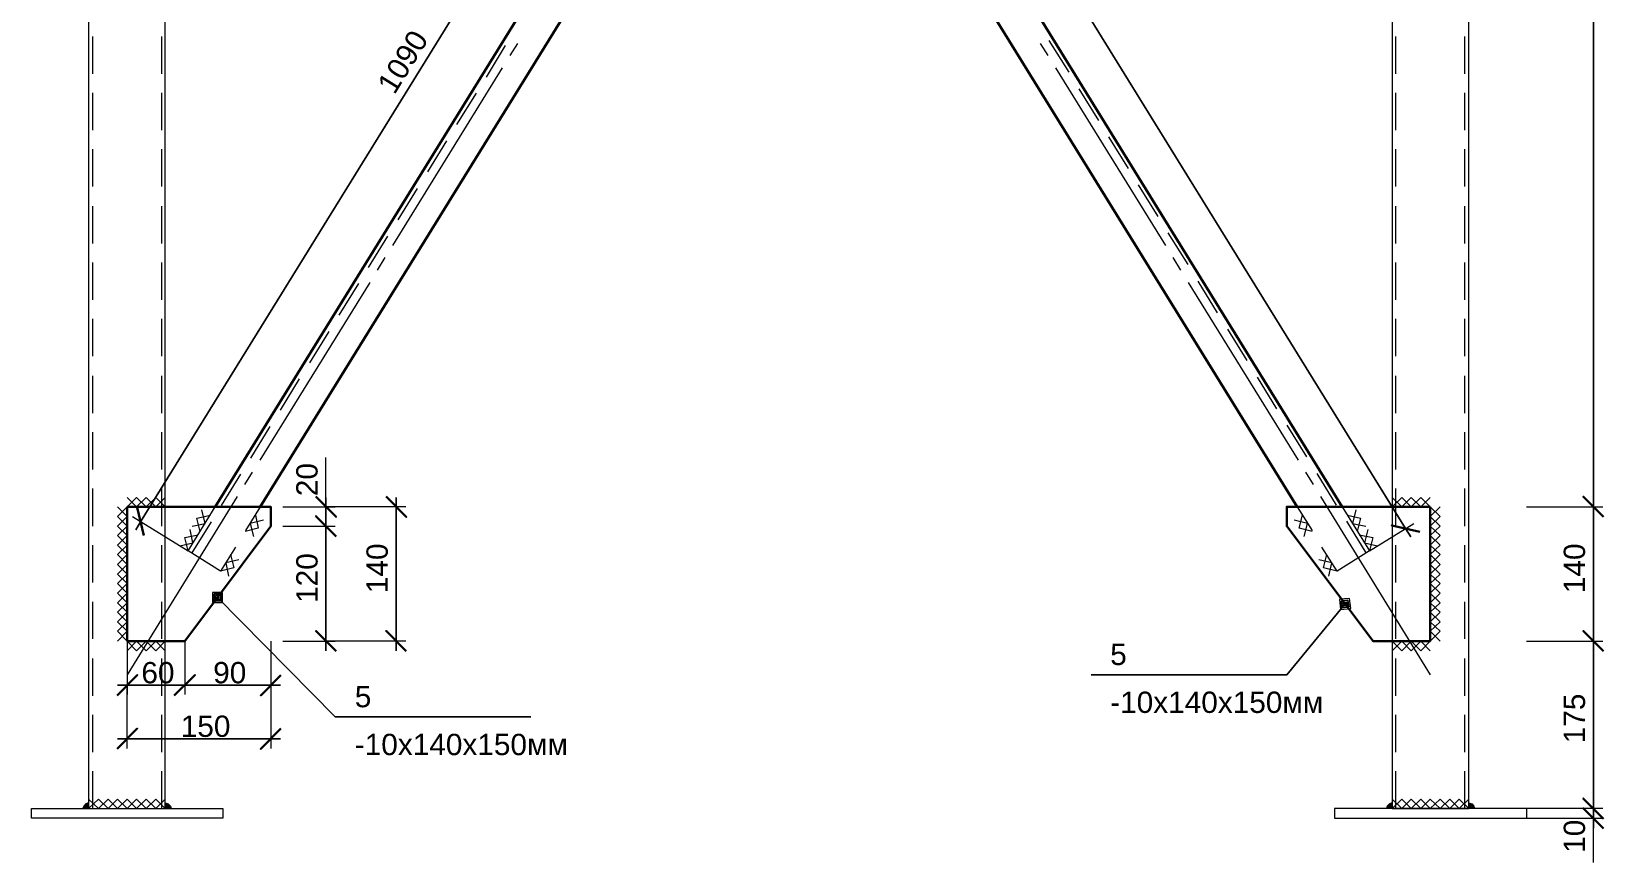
# Model space of a CAD drawing. Header units: millimetres. Extents: x -208979 to 31, y -109229 to 48340.
# Drawn here: x -21059 to -19419, y -10005 to -9138 of the extents above; entities that cross this region are included whole.
import ezdxf

# ---------------------------------------------------------------- set-up
doc = ezdxf.new("R2010")
doc.units = ezdxf.units.MM
doc.layers.add('PDF _Геометрия', color=7, linetype='Continuous')
doc.layers.add('PDF _Текст', color=7, linetype='Continuous')
doc.layers.add('PDF _Сплошная заливка', color=7, linetype='Continuous', true_color=0xffffff)
doc.styles.add('PDF Arial', font='arial.ttf')

msp = doc.modelspace()

# ---------------------------------------------------------------- hatches: boundary and pattern name
at = {"layer": 'PDF _Сплошная заливка', "lineweight": 100, "transparency": 33554559}
for points in [[(-21004.978, -9947.068), (-21005.402, -9948.338), (-21005.402, -9949.185), (-20999.474, -9949.185), (-20999.474, -9943.257), (-20999.897, -9943.257), (-21002.438, -9944.104), (-21003.285, -9944.951), (-21004.131, -9945.374), (-21004.555, -9946.644)], [(-20913.525, -9947.068), (-20913.948, -9946.644), (-20914.371, -9946.644), (-20914.371, -9945.798), (-20914.795, -9945.374), (-20915.642, -9944.951), (-20916.488, -9944.104), (-20917.335, -9943.681), (-20918.605, -9943.257), (-20919.452, -9943.257), (-20919.452, -9949.185), (-20913.525, -9949.185)], [(-19644.605, -9946.644), (-19645.029, -9947.915), (-19645.029, -9949.185), (-19639.101, -9949.185), (-19639.101, -9943.257), (-19639.948, -9943.257), (-19641.218, -9943.681), (-19642.912, -9944.527), (-19643.759, -9945.374), (-19644.182, -9946.221)], [(-19553.152, -9947.915), (-19553.575, -9947.915), (-19553.575, -9946.644), (-19555.692, -9944.527), (-19556.539, -9944.104), (-19556.962, -9943.681), (-19558.233, -9943.257), (-19559.079, -9943.257), (-19559.079, -9949.185), (-19553.152, -9949.185)]]:
    msp.add_hatch(color=1, dxfattribs=at).paths.add_polyline_path(points)

# ---------------------------------------------------------------- linework, layer by layer
at = {"layer": 'PDF _Геометрия', "lineweight": 13}
for points in [[(-19625.129, -9657.041), (-19619.625, -9665.509), (-19625.129, -9657.041), (-20824.188, -7717.462), (-20829.269, -7708.994), (-20824.188, -7717.462)], [(-20372.001, -8722.605), (-20366.92, -8713.714), (-20372.001, -8722.605), (-20945.279, -9649.843), (-20950.36, -9658.311), (-20945.279, -9649.843)], [(-20751.787, -9634.178), (-20751.787, -9624.44), (-20751.787, -9634.178), (-20751.787, -9654.501), (-20751.787, -9664.239), (-20751.787, -9654.501)], [(-20678.54, -9634.178), (-20678.54, -9624.44), (-20678.54, -9634.178), (-20678.54, -9774.322), (-20678.54, -9784.483), (-20678.54, -9774.322)], [(-19429.097, -9644.339), (-19429.097, -9634.178), (-19429.097, -9624.44), (-19429.097, -9634.178)], [(-20859.753, -9734.099), (-20861.447, -9732.406), (-20868.645, -9732.406), (-20868.645, -9725.208), (-20861.447, -9725.208), (-20861.447, -9732.406), (-20863.564, -9730.712), (-20866.951, -9730.712), (-20866.951, -9726.902), (-20863.564, -9726.902), (-20863.564, -9730.712), (-20861.447, -9732.406), (-20861.447, -9725.208), (-20868.645, -9725.208), (-20868.645, -9732.406), (-20861.447, -9732.406), (-20859.753, -9734.099), (-20859.753, -9723.514), (-20870.338, -9723.514), (-20870.338, -9734.099)], [(-20863.564, -9730.712), (-20863.564, -9726.902), (-20866.951, -9726.902), (-20866.951, -9730.712)], [(-20537.972, -9853.497), (-20742.049, -9853.497), (-20865.257, -9728.595), (-20742.049, -9853.497)], [(-19953.261, -9809.464), (-19749.184, -9809.464), (-19688.215, -9735.37), (-19749.184, -9809.464)], [(-19692.873, -9741.297), (-19691.602, -9739.603), (-19692.026, -9732.406), (-19685.252, -9731.559), (-19684.405, -9738.757), (-19691.602, -9739.603), (-19689.909, -9737.486), (-19690.332, -9734.099), (-19686.522, -9733.676), (-19686.098, -9737.063), (-19689.909, -9737.486), (-19691.602, -9739.603), (-19684.405, -9738.757), (-19685.252, -9731.559), (-19692.026, -9732.406), (-19691.602, -9739.603), (-19692.873, -9741.297), (-19682.288, -9740.45), (-19683.558, -9729.865), (-19694.143, -9730.712)], [(-19689.909, -9737.486), (-19686.098, -9737.063), (-19686.522, -9733.676), (-19690.332, -9734.099)], [(-19429.097, -9784.483), (-19429.097, -9774.322)], [(-20809.369, -9876.361), (-20799.208, -9876.361), (-20809.369, -9876.361), (-20959.251, -9876.361), (-20969.413, -9876.361), (-20959.251, -9876.361)], [(-19429.097, -9939.447), (-19429.097, -9949.185)], [(-20859.33, -9959.346), (-21059.173, -9959.346), (-21059.173, -9949.185), (-20859.33, -9949.185)]]:
    msp.add_lwpolyline(points, close=True, dxfattribs=at)
for points in [[(-20999.474, -7808.916), (-20989.313, -7819.077), (-20999.474, -7808.916), (-20999.474, -9949.185), (-20919.452, -9949.185)], [(-20999.474, -9949.185), (-20989.313, -9939.447), (-20979.151, -9949.185), (-20969.413, -9939.447), (-20959.251, -9949.185), (-20949.513, -9939.447), (-20939.352, -9949.185), (-20929.19, -9939.447), (-20919.452, -9949.185), (-20919.452, -7808.916)], [(-19639.101, -7808.916), (-19639.101, -9949.185), (-19559.079, -9949.185), (-19559.079, -7808.916)], [(-19429.097, -10005.496), (-19429.097, -9960.193), (-19429.097, -9959.346), (-19429.097, -9949.185), (-19429.097, -9774.322), (-19429.097, -9764.16), (-19429.097, -9774.322), (-19429.097, -9634.178), (-19429.097, -7799.178)], [(-19429.097, -7799.178), (-19429.097, -9634.178), (-19429.097, -9774.322), (-19429.097, -9949.185), (-19429.097, -9959.346), (-19429.097, -9969.508), (-19429.097, -9959.346), (-19429.097, -9949.185), (-19429.097, -9959.346)], [(-20995.24, -9182.414), (-20995.24, -9143.461)], [(-20923.263, -9182.414), (-20923.263, -9143.461)], [(-20564.646, -9152.776), (-20584.546, -9185.801)], [(-19997.295, -9147.695), (-19976.548, -9180.72)], [(-19635.291, -9182.414), (-19635.291, -9143.461)], [(-19563.313, -9182.414), (-19563.313, -9143.461)], [(-20995.24, -9241.266), (-20995.24, -9202.313)], [(-20923.263, -9241.266), (-20923.263, -9202.313)], [(-20595.13, -9202.737), (-20615.453, -9235.338)], [(-19965.963, -9198.079), (-19945.64, -9231.104)], [(-19635.291, -9241.266), (-19635.291, -9202.313)], [(-19563.313, -9241.266), (-19563.313, -9202.313)], [(-20626.038, -9252.274), (-20645.938, -9284.876)], [(-19935.055, -9248.04), (-19914.732, -9281.065)], [(-20995.24, -9300.118), (-20995.24, -9261.166)], [(-20923.263, -9300.118), (-20923.263, -9261.166)], [(-19635.291, -9300.118), (-19635.291, -9261.166)], [(-19563.313, -9300.118), (-19563.313, -9261.166)], [(-20656.523, -9302.235), (-20676.846, -9334.836)], [(-19904.147, -9298.424), (-19883.824, -9331.449)], [(-20995.24, -9359.393), (-20995.24, -9320.441)], [(-20923.263, -9359.393), (-20923.263, -9320.441)], [(-19635.291, -9359.393), (-19635.291, -9320.441)], [(-19563.313, -9359.393), (-19563.313, -9320.441)], [(-19873.24, -9348.385), (-19852.493, -9381.41)], [(-20687.431, -9351.772), (-20707.754, -9384.374)], [(-20995.24, -9418.246), (-20995.24, -9379.293)], [(-20923.263, -9418.246), (-20923.263, -9379.293)], [(-19635.291, -9418.246), (-19635.291, -9379.293)], [(-19563.313, -9418.246), (-19563.313, -9379.293)], [(-19841.908, -9398.769), (-19821.585, -9431.794)], [(-20717.915, -9401.31), (-20738.238, -9434.335)], [(-20995.24, -9477.098), (-20995.24, -9438.145)], [(-20923.263, -9477.098), (-20923.263, -9438.145)], [(-19811, -9448.73), (-19790.677, -9481.755)], [(-19635.291, -9477.098), (-19635.291, -9438.145)], [(-19563.313, -9477.098), (-19563.313, -9438.145)], [(-20748.823, -9451.27), (-20769.146, -9483.872)], [(-20995.24, -9536.373), (-20995.24, -9497.421)], [(-20923.263, -9536.373), (-20923.263, -9497.421)], [(-19780.092, -9499.114), (-19759.769, -9532.139)], [(-19635.291, -9536.373), (-19635.291, -9497.421)], [(-19563.313, -9536.373), (-19563.313, -9497.421)], [(-20779.731, -9500.808), (-20799.631, -9533.409)], [(-20995.24, -9595.225), (-20995.24, -9556.273)], [(-20923.263, -9595.225), (-20923.263, -9556.273)], [(-20810.216, -9550.345), (-20830.539, -9583.37)], [(-19749.184, -9549.075), (-19728.438, -9582.1)], [(-19635.291, -9595.225), (-19635.291, -9556.273)], [(-19563.313, -9595.225), (-19563.313, -9556.273)], [(-20668.378, -9634.178), (-20751.787, -9634.178), (-20751.787, -9633.331), (-20751.787, -9582.947)], [(-20841.124, -9600.306), (-20861.023, -9632.908)], [(-19717.853, -9599.459), (-19697.53, -9632.484)], [(-20995.24, -9654.501), (-20995.24, -9615.125)], [(-20919.452, -9774.322), (-20929.19, -9784.483), (-20939.352, -9774.322), (-20949.513, -9784.483), (-20959.251, -9774.322), (-20969.413, -9764.16), (-20959.251, -9754.422), (-20969.413, -9744.261), (-20959.251, -9734.523), (-20969.413, -9724.361), (-20959.251, -9714.2), (-20969.413, -9704.462), (-20959.251, -9694.3), (-20969.413, -9684.139), (-20959.251, -9674.4), (-20969.413, -9664.239), (-20959.251, -9654.501), (-20969.413, -9644.339), (-20959.251, -9634.178), (-20949.513, -9624.44), (-20939.352, -9634.178), (-20929.19, -9624.44), (-20919.452, -9634.178)], [(-20959.251, -9624.44), (-20949.513, -9634.178), (-20939.352, -9624.44), (-20929.19, -9634.178), (-20919.452, -9624.44)], [(-20923.263, -9654.501), (-20923.263, -9615.125)], [(-19639.101, -9624.44), (-19628.94, -9634.178), (-19619.202, -9624.44), (-19609.04, -9634.178), (-19599.302, -9624.44)], [(-19639.101, -9634.178), (-19628.94, -9624.44), (-19619.202, -9634.178), (-19609.04, -9624.44), (-19599.302, -9634.178), (-19589.141, -9644.339), (-19599.302, -9654.501), (-19589.141, -9664.239), (-19599.302, -9674.4), (-19589.141, -9684.139), (-19599.302, -9694.3), (-19589.141, -9704.462), (-19599.302, -9714.2), (-19589.141, -9724.361), (-19599.302, -9734.523), (-19589.141, -9744.261), (-19599.302, -9754.422), (-19589.141, -9764.16), (-19599.302, -9774.322), (-19609.04, -9784.483), (-19619.202, -9774.322), (-19628.94, -9784.483), (-19639.101, -9774.322)], [(-19635.291, -9654.501), (-19635.291, -9615.125)], [(-19563.313, -9654.501), (-19563.313, -9615.125)], [(-20969.413, -9774.322), (-20959.251, -9764.16), (-20969.413, -9754.422), (-20959.251, -9744.261), (-20969.413, -9734.523), (-20959.251, -9724.361), (-20969.413, -9714.2), (-20959.251, -9704.462), (-20969.413, -9694.3), (-20959.251, -9684.139), (-20969.413, -9674.4), (-20959.251, -9664.239), (-20969.413, -9654.501), (-20959.251, -9644.339), (-20969.413, -9634.178)], [(-20953.747, -9644.339), (-20895.742, -9680.328), (-20899.129, -9666.356), (-20885.157, -9663.392)], [(-20846.205, -9676.517), (-20861.87, -9701.498), (-20895.742, -9680.328), (-20867.374, -9634.178)], [(-20891.508, -9654.501), (-20877.959, -9651.537), (-20881.346, -9637.565)], [(-20883.04, -9660.005), (-20886.427, -9646.033), (-20872.455, -9643.069)], [(-20825.458, -9643.069), (-20822.494, -9656.618), (-20836.043, -9660.005)], [(-20820.377, -9634.178), (-20835.62, -9659.158)], [(-20796.667, -9634.178), (-20742.049, -9634.178)], [(-20668.378, -9774.322), (-20751.787, -9774.322), (-20751.787, -9654.501), (-20751.787, -9644.339), (-20751.787, -9654.501), (-20751.787, -9774.322), (-20751.787, -9784.483), (-20751.787, -9774.322)], [(-19738.176, -9634.178), (-19722.51, -9659.158)], [(-19722.51, -9660.005), (-19736.059, -9656.618), (-19732.672, -9643.069)], [(-19691.179, -9634.178), (-19662.812, -9680.328), (-19696.683, -9701.498), (-19712.349, -9676.517)], [(-19685.675, -9643.069), (-19672.126, -9646.033), (-19675.513, -9660.005)], [(-19677.207, -9637.565), (-19680.594, -9651.537), (-19666.622, -9654.501)], [(-19589.141, -9634.178), (-19599.302, -9644.339), (-19589.141, -9654.501), (-19599.302, -9664.239), (-19589.141, -9674.4), (-19599.302, -9684.139), (-19589.141, -9694.3), (-19599.302, -9704.462), (-19589.141, -9714.2), (-19599.302, -9724.361), (-19589.141, -9734.523), (-19599.302, -9744.261), (-19589.141, -9754.422), (-19599.302, -9764.16), (-19589.141, -9774.322)], [(-19498.957, -9634.178), (-19419.359, -9634.178)], [(-20904.21, -9674.824), (-20890.661, -9671.86), (-20893.625, -9657.888)], [(-20871.608, -9649.843), (-20891.931, -9682.445)], [(-20816.99, -9648.15), (-20830.962, -9651.537), (-20827.575, -9665.086)], [(-20796.667, -9654.501), (-20742.049, -9654.501)], [(-19730.978, -9665.086), (-19727.591, -9651.537), (-19741.563, -9648.15)], [(-19686.945, -9649.42), (-19666.622, -9682.445)], [(-19673.396, -9663.392), (-19659.424, -9666.356), (-19662.812, -9680.328), (-19616.661, -9651.537)], [(-19664.505, -9657.888), (-19667.892, -9671.86), (-19654.344, -9674.824)], [(-20995.24, -9713.353), (-20995.24, -9674.4)], [(-20923.263, -9713.353), (-20923.263, -9674.4)], [(-19635.291, -9713.353), (-19635.291, -9674.4)], [(-19563.313, -9713.353), (-19563.313, -9674.4)], [(-20851.285, -9684.139), (-20847.898, -9698.111), (-20861.87, -9701.498)], [(-20842.817, -9689.643), (-20856.366, -9692.606), (-20853.402, -9706.579)], [(-19705.151, -9706.579), (-19702.187, -9692.606), (-19715.736, -9689.643)], [(-19696.683, -9701.498), (-19710.655, -9698.111), (-19707.268, -9684.139)], [(-20859.753, -9723.514), (-20870.338, -9723.514)], [(-20870.338, -9723.514), (-20870.338, -9734.099)], [(-20859.753, -9734.099), (-20859.753, -9723.514)], [(-20995.24, -9772.205), (-20995.24, -9733.253)], [(-20923.263, -9772.205), (-20923.263, -9733.253)], [(-20870.338, -9734.099), (-20859.753, -9734.099)], [(-19683.558, -9729.865), (-19694.143, -9730.712)], [(-19694.143, -9730.712), (-19692.873, -9741.297)], [(-19692.873, -9741.297), (-19682.288, -9740.45)], [(-19682.288, -9740.45), (-19683.558, -9729.865)], [(-19635.291, -9772.205), (-19635.291, -9733.253)], [(-19563.313, -9772.205), (-19563.313, -9733.253)], [(-20919.452, -9784.483), (-20929.19, -9774.322), (-20939.352, -9784.483), (-20949.513, -9774.322), (-20959.251, -9784.483)], [(-20959.251, -9774.322), (-20959.251, -9830.21)], [(-20899.129, -9774.322), (-20899.129, -9830.21)], [(-20809.369, -9774.322), (-20809.369, -9830.21)], [(-20796.667, -9774.322), (-20742.049, -9774.322)], [(-19599.302, -9784.483), (-19609.04, -9774.322), (-19619.202, -9784.483), (-19628.94, -9774.322), (-19639.101, -9784.483)], [(-19498.957, -9774.322), (-19419.359, -9774.322)], [(-20995.24, -9831.48), (-20995.24, -9792.528)], [(-20923.263, -9831.48), (-20923.263, -9792.528)], [(-19635.291, -9831.48), (-19635.291, -9792.528)], [(-19563.313, -9831.48), (-19563.313, -9792.528)], [(-20959.251, -9886.522), (-20959.251, -9820.472), (-20899.129, -9820.472), (-20889.391, -9820.472), (-20899.129, -9820.472), (-20959.251, -9820.472), (-20969.413, -9820.472), (-20959.251, -9820.472)], [(-20809.369, -9820.472), (-20799.208, -9820.472), (-20809.369, -9820.472), (-20899.129, -9820.472), (-20909.291, -9820.472), (-20899.129, -9820.472), (-20809.369, -9820.472), (-20809.369, -9886.522)], [(-20995.24, -9890.333), (-20995.24, -9851.38)], [(-20923.263, -9890.333), (-20923.263, -9851.38)], [(-19635.291, -9890.333), (-19635.291, -9851.38)], [(-19563.313, -9890.333), (-19563.313, -9851.38)], [(-20995.24, -9949.185), (-20995.24, -9910.232)], [(-20923.263, -9949.185), (-20923.263, -9910.232)], [(-19635.291, -9949.185), (-19635.291, -9910.232)], [(-19563.313, -9949.185), (-19563.313, -9910.232)], [(-20999.474, -9939.447), (-20989.313, -9949.185), (-20979.151, -9939.447), (-20969.413, -9949.185), (-20959.251, -9939.447), (-20949.513, -9949.185), (-20939.352, -9939.447), (-20929.19, -9949.185), (-20919.452, -9939.447)], [(-19639.101, -9939.447), (-19628.94, -9949.185), (-19619.202, -9939.447), (-19609.04, -9949.185), (-19599.302, -9939.447), (-19589.141, -9949.185), (-19578.979, -9939.447), (-19569.241, -9949.185), (-19559.079, -9939.447)], [(-19639.101, -9949.185), (-19628.94, -9939.447), (-19619.202, -9949.185), (-19609.04, -9939.447), (-19599.302, -9949.185), (-19589.141, -9939.447), (-19578.979, -9949.185), (-19569.241, -9939.447), (-19559.079, -9949.185)], [(-20999.474, -9943.257), (-21002.438, -9944.104), (-21004.555, -9946.644), (-21005.402, -9949.185)], [(-20919.452, -9943.257), (-20916.488, -9944.104), (-20913.948, -9946.644), (-20913.525, -9949.185)], [(-19419.359, -9949.185), (-19498.957, -9949.185), (-19699.224, -9949.185), (-19699.224, -9959.346), (-19498.957, -9959.346), (-19419.359, -9959.346)], [(-19639.101, -9943.257), (-19642.065, -9944.104), (-19644.182, -9946.644), (-19645.029, -9949.185)], [(-19559.079, -9943.257), (-19556.116, -9944.104), (-19553.999, -9946.644), (-19553.152, -9949.185)], [(-19498.957, -9949.185), (-19498.957, -9959.346)]]:
    msp.add_lwpolyline(points, dxfattribs=at)
at = {"layer": 'PDF _Геометрия', "color": 5, "lineweight": 30}
for points in [[(-20244.135, -8739.541), (-19691.179, -9634.178)], [(-20267.422, -8778.07), (-19738.176, -9634.178)], [(-20369.884, -8829.725), (-20867.374, -9634.178)], [(-20336.012, -8850.471), (-20820.377, -9634.178)]]:
    msp.add_lwpolyline(points, dxfattribs=at)
at = {"layer": 'PDF _Геометрия', "color": 30, "lineweight": 13, "true_color": 0xff8000}
for points in [[(-20551.944, -9150.659), (-20559.989, -9163.361)], [(-20006.609, -9150.659), (-19998.565, -9163.361)], [(-20568.033, -9176.063), (-20682.35, -9361.51)], [(-19990.52, -9176.063), (-19875.78, -9361.51)], [(-20690.395, -9374.212), (-20698.439, -9387.338)], [(-19868.159, -9374.212), (-19860.114, -9387.338)], [(-20706.06, -9400.04), (-20820.801, -9585.487)], [(-19852.07, -9400.04), (-19737.329, -9585.487)], [(-20828.845, -9598.189), (-20836.89, -9610.891)], [(-19729.708, -9598.189), (-19721.664, -9610.891)], [(-20844.511, -9623.593), (-20959.251, -9809.464)], [(-19714.042, -9623.593), (-19599.302, -9809.464)]]:
    msp.add_lwpolyline(points, dxfattribs=at)
at = {"layer": 'PDF _Геометрия', "color": 5, "lineweight": 30}
for points in [[(-20762.372, -9623.593), (-20741.202, -9644.763)], [(-20689.124, -9623.593), (-20667.955, -9644.763)], [(-19418.512, -9644.763), (-19439.682, -9623.593)], [(-19418.512, -9644.763), (-19439.682, -9623.593)], [(-20959.251, -9634.178), (-20809.369, -9634.178), (-20809.369, -9654.501), (-20899.129, -9774.322), (-20959.251, -9774.322)], [(-20941.892, -9664.239), (-20948.666, -9635.025)], [(-20741.202, -9665.086), (-20762.372, -9643.916)], [(-20741.202, -9665.086), (-20762.372, -9643.916)], [(-19599.302, -9634.178), (-19749.184, -9634.178), (-19749.184, -9654.501), (-19659.001, -9774.322), (-19599.302, -9774.322)], [(-19610.31, -9660.428), (-19639.525, -9653.654)], [(-20741.202, -9784.907), (-20762.372, -9763.737)], [(-20667.955, -9784.907), (-20689.124, -9763.737)], [(-19418.512, -9784.907), (-19439.682, -9763.737)], [(-19418.512, -9784.907), (-19439.682, -9763.737)], [(-20969.836, -9831.057), (-20948.666, -9809.887)], [(-20910.137, -9831.057), (-20888.544, -9809.887)], [(-20910.137, -9831.057), (-20888.544, -9809.887)], [(-20798.784, -9809.887), (-20819.954, -9831.057)], [(-20969.836, -9886.945), (-20948.666, -9865.776)], [(-20798.784, -9865.776), (-20819.954, -9886.945)], [(-19418.512, -9959.77), (-19439.682, -9938.6)], [(-19418.512, -9959.77), (-19439.682, -9938.6)], [(-19418.512, -9969.931), (-19439.682, -9948.761)]]:
    msp.add_lwpolyline(points, close=True, dxfattribs=at)

# ---------------------------------------------------------------- texts
at = {"layer": 'PDF _Текст', "lineweight": 100, "char_height": 22.2508, "attachment_point": 7, "style": 'PDF Arial'}
for s, insert, rotation in [('1090', (-20680.17, -9205.24), 58.274821), ('20', (-20760.241, -9623.175), 90), ('140', (-20687.006, -9724.361), 90), ('140', (-19437.539, -9724.361), 90), ('120', (-20760.241, -9734.54), 90), ('175', (-19437.539, -9881.042), 90), ('10', (-19437.539, -9995.348), 90)]:
    msp.add_mtext(s, dxfattribs=dict(at, insert=insert, rotation=rotation))
at = {"layer": 'PDF _Текст', "lineweight": 100, "attachment_point": 7, "style": 'PDF Arial'}
for s, insert, char_height in [('5', (-19933.384, -9799.726), 22.251), ('60', (-20944.458, -9818.78), 22.2508), ('90', (-20869.511, -9818.78), 22.2508), ('5', (-20721.727, -9843.741), 22.251), ('-10х140х150мм', (-19933.384, -9849.678), 22.25081), ('150', (-20903.365, -9874.67), 22.2508), ('-10х140х150мм', (-20721.727, -9893.725), 22.25081)]:
    msp.add_mtext(s, dxfattribs=dict(at, insert=insert, char_height=char_height))

doc.saveas('drawing.dxf')
